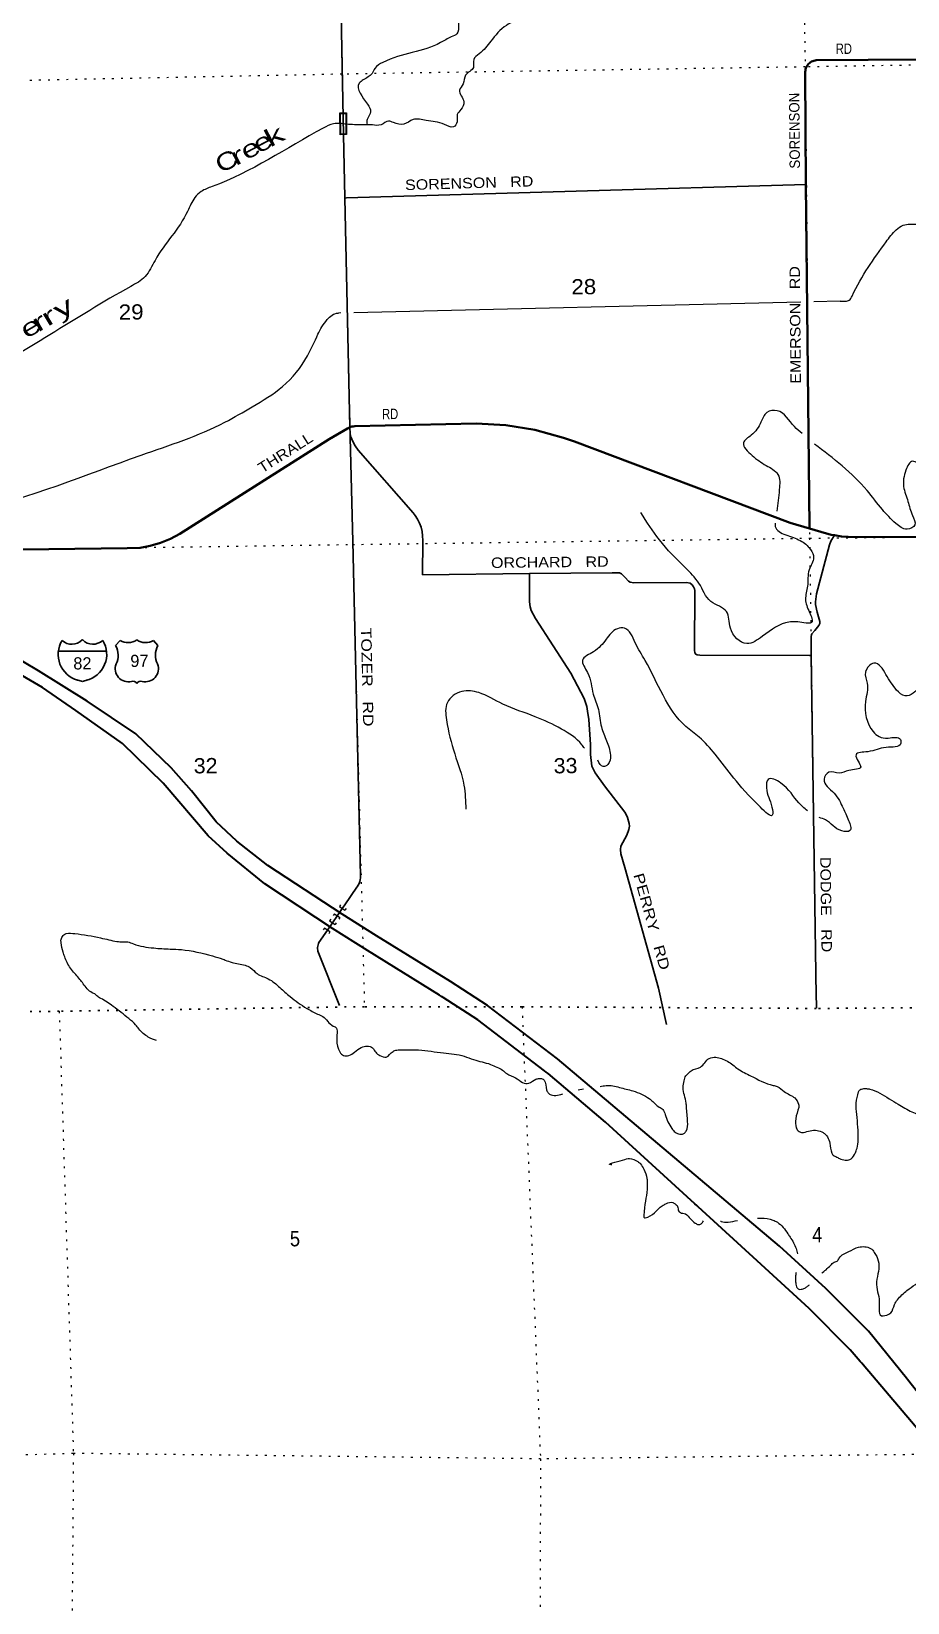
# Model space of a CAD drawing. Header units: feet. Extents: x -6 to 252658, y -374658 to -170635.
# Drawn here: x 128025 to 138104, y -222024 to -203952 of the extents above; entities that cross this region are included whole.
import ezdxf
from ezdxf.enums import TextEntityAlignment as Align

# ---------------------------------------------------------------- set-up
doc = ezdxf.new("R2010")
doc.units = ezdxf.units.FT
doc.header["$LTSCALE"] = 70
doc.linetypes.add('DOTTED', pattern=[1.5, 0.3, -1.2])
doc.linetypes.add('SHORT_DASHED', pattern=[2.7, 1.5, -1.2])
for name, color, linetype, lineweight in [('15', 7, 'Continuous', 25), ('16', 7, 'Continuous', 25), ('18', 7, 'Continuous', 35), ('26', 7, 'Continuous', 40), ('27', 7, 'Continuous', 13), ('29', 7, 'Continuous', 25), ('30', 7, 'Continuous', 13), ('31', 7, 'Continuous', 13), ('39', 7, 'Continuous', 13), ('55', 7, 'Continuous', 13), ('6', 7, 'DOTTED', 25), ('7', 7, 'DOTTED', 13)]:
    doc.layers.add(name, color=color, linetype=linetype, lineweight=lineweight)
doc.layers.add('41', color=7, linetype='Continuous')

msp = doc.modelspace()

# ---------------------------------------------------------------- linework, layer by layer
at = {"layer": '15'}
for p, q in [((128608.54, -210951.09), (128611.44, -210948.18)), ((128614.61, -210950.56), (128611.18, -210948.18)), ((128335.83, -211082.56), (128612.24, -211082.56)), ((128612.24, -211428.14), (128548.35, -211410.18)), ((128611.71, -211428.4), (128675.34, -211409.66))]:
    msp.add_line(p, q, dxfattribs=at)
msp.add_lwpolyline([(128887.6, -211082.56), (128611.71, -211082.56), (128612.24, -211082.56)], dxfattribs=at)
for centre, radius, start, end in [((128638.46, -211117.66), 306.13, 148.44434, 254.43375), ((128489.86, -210835.06), 165.66, 227.34288, 315.81159), ((128733.55, -210835.06), 165.66, 224.1881, 312.69407), ((128584.95, -211117.66), 306.13, 283.08089, 31.62478)]:
    msp.add_arc(centre, radius, start, end, dxfattribs=at)
at = {"layer": '16'}
for p, q in [((128994.1, -211016.6), (129045.41, -210957.84)), ((129237.17, -210951.87), (129236.89, -210952.07)), ((129429.26, -210957.75), (129480.65, -211016.6))]:
    msp.add_line(p, q, dxfattribs=at)
for centre, radius, start, end in [((128801.12, -211127.23), 222.05, 332.97043, 29.75871), ((129136.49, -210800.18), 182.07, 239.97227, 303.45418), ((129338.27, -210800.68), 181.52, 236.33975, 300.08743), ((129338.26, -210800.18), 182.07, 236.54582, 236.59441), ((129673.62, -211127.23), 222.05, 150.24129, 207.02957), ((129140.31, -211282.13), 151.42, 159.09177, 283.81923), ((129334.43, -211282.13), 151.42, 256.18077, 20.90823)]:
    msp.add_arc(centre, radius, start, end, dxfattribs=at)
for centre, major_axis, start_param, end_param in [((129195.65, -211480.95), (-19.56, 51.67), 4.95877769, 6.28318531), ((129279.1, -211480.95), (19.56, 51.67), 0, 1.32637542)]:
    msp.add_ellipse(centre, major_axis=major_axis, ratio=0.929097, start_param=start_param, end_param=end_param, dxfattribs=at)
at = {"layer": '18'}
for points in [[(138349.07, -219767.37), (138103.4, -219456.5), (138092.39, -219441.29), (137655.22, -218901.03), (137163.97, -218409.44), (136628.71, -217926.1), (134077.2, -215770.76), (133271.49, -215155.64), (132846.71, -214881.22), (131996.61, -214354.12), (131601.24, -214106.88), (130744.7, -213546.19), (130389.19, -213265.4), (130149.24, -213045.29), (129865.69, -212687.5), (129633.17, -212423.29), (129224.86, -212032.48), (128664.84, -211655.44), (128107.65, -211305.9), (127658.22, -211041.7), (127285.35, -210799.5), (126672.87, -210188.51), (126449.25, -209929.84)], [(139004.87, -220953.05), (137594.75, -219289.16), (137578.19, -219269.62), (137560.47, -219249.16), (137444.75, -219115.57), (136973.55, -218641.26), (136417.97, -218136.78), (135696.13, -217473.51), (135677.95, -217456.8), (135656.13, -217436.87), (134630.04, -216499.56), (133967.68, -215940.05), (133947.79, -215923.24), (133927.68, -215907.89), (133158.61, -215320.74), (132761.32, -215064.08), (132742.74, -215052.08), (132721.32, -215038.8), (131890.89, -214523.9), (131487.07, -214271.37), (130710.68, -213755.35), (130275.61, -213403.21), (130058.5, -213204.92), (129542.44, -212599.43), (129071.74, -212142.57), (128537.24, -211762.77), (128153.02, -211498.56), (127524.95, -211135.27)]]:
    msp.add_lwpolyline(points, dxfattribs=at)
at = {"layer": '26'}
for points in [[(136974.67, -209670.31), (136974.47, -209650.76), (136934.58, -205712.08), (136926.84, -204428.68), (136926.71, -204415.31), (136928.02, -204401.09), (136930.8, -204387.08), (136935.04, -204373.45), (136940.67, -204360.32), (136947.65, -204347.86), (136955.9, -204336.2), (136965.31, -204325.46), (136975.8, -204315.77), (136987.24, -204307.22), (136999.52, -204299.92), (137012.48, -204293.94), (137026.01, -204289.35), (137039.94, -204286.2), (137054.12, -204284.52), (138249.86, -204274.42)], [(127023.09, -209922.64), (129127.27, -209896.23), (129276.05, -209890.26), (129389.43, -209869.85), (129508.9, -209835.64), (129624.14, -209789.12), (129733.89, -209730.81), (131448.72, -208642.24), (131660.87, -208518.29), (131675.36, -208510.56), (131688.51, -208505.14), (131692.33, -208503.57), (131709.93, -208498.4), (131727.98, -208495.09), (131746.28, -208493.69), (133140.73, -208462.4), (133480.7, -208481.62), (133816.79, -208536.27), (134145.33, -208625.75), (134270.48, -208669.84), (136754.1, -209604.85), (136974.67, -209670.31)], [(142279.95, -209726.2), (142268.38, -209726.37), (139715.8, -209762.63), (139586.35, -209763.16), (138293.18, -209768.49), (137420.34, -209767.31), (137342.84, -209761.31), (137261.95, -209747.97), (137223.85, -209741.69), (137107.56, -209709.75), (136974.67, -209670.31)]]:
    msp.add_lwpolyline(points, dxfattribs=at)
at = {"layer": '29'}
for p, q in [((131721.53, -209821.2), (131691.15, -208622.28)), ((131782.21, -208766.97), (132417.63, -209487.84)), ((132527.06, -209806.02), (132524.68, -210202.68)), ((131721.53, -209821.2), (131812.53, -213664.76)), ((132524.68, -210202.68), (133753.37, -210189.12)), ((131769.35, -213794.32), (131629.28, -213998.59)), ((131544.27, -214122.55), (131487.72, -214205.02)), ((131629.28, -213998.59), (131600.83, -214040.08)), ((131429.62, -214289.76), (131333.12, -214430.49)), ((131320.53, -214533.14), (131570.83, -215156.78))]:
    msp.add_line(p, q, dxfattribs=at)
at = {"layer": '29', "linetype": 'SHORT_DASHED'}
for p, q in [((131600.83, -214040.08), (131544.28, -214122.55)), ((131487.72, -214205.02), (131429.62, -214289.76))]:
    msp.add_line(p, q, dxfattribs=at)
at = {"layer": '29'}
for points in [[(131467.66, -196346.35), (131467.89, -196368.42), (131495.03, -199001.13), (131614.86, -205143.37), (131628.93, -205864.4), (131629.03, -205868.78), (131688.51, -208505.14), (131690.2, -208580.17), (131691.15, -208622.28)], [(136934.58, -205712.08), (131650.18, -205868.16), (131629.03, -205868.78)], [(131782.21, -208766.97), (131749.9, -208719.32), (131722.74, -208668.56), (131701.05, -208615.23), (131696.15, -208599.4), (131690.2, -208580.17)], [(132527.06, -209806.02), (132525.56, -209755.25), (132518.76, -209704.92), (132506.74, -209655.58), (132489.63, -209607.76), (132467.61, -209562), (132440.93, -209518.78), (132417.63, -209487.84)], [(136994.84, -211131.5), (136993.85, -210911.22), (136997.63, -210894.24), (137003.29, -210881.03), (137035.34, -210843.3), (137084.36, -210786.69), (137095.68, -210764.05), (137095.67, -210737.63), (137065.51, -210631.97), (137044.77, -210543.28), (137042.88, -210514.99), (137057.96, -210420.64), (137205.04, -209858.36), (137222.02, -209816.85), (137261.95, -209747.97)], [(134851.74, -213567.09), (134806.58, -213411.29), (134800.92, -213360.35), (134804.68, -213324.49), (134872.56, -213196.19), (134897.09, -213130.15), (134904.63, -213092.41), (134900.86, -213062.22), (134882, -212992.41), (134870.69, -212967.88), (134849.94, -212932.03), (134616.13, -212630.14), (134510.54, -212479.19), (134472.84, -212401.83), (134457.75, -212269.75), (134457.75, -212152.76), (134438.9, -211865.96), (134423.81, -211771.62), (134412.5, -211718.79), (134382.32, -211626.34), (134231.48, -211331.99), (133824.2, -210705.56), (133775.18, -210613.1), (133763.86, -210569.71), (133756.33, -210514.98), (133752.9, -210189.13)], [(133753.37, -210189.12), (134706.29, -210178.61), (134742.02, -210178.24)], [(134742.02, -210178.24), (134791.5, -210181), (134812.24, -210190.44), (134853.72, -210233.84), (134893.32, -210277.23), (134912.18, -210288.55), (134953.66, -210294.21), (135562.69, -210292.33), (135602.29, -210299.88), (135624.92, -210318.74), (135641.89, -210341.39), (135651.31, -210362.14), (135655.08, -210384.78), (135651.31, -211069.71), (135656.97, -211099.9), (135666.4, -211114.99), (135685.25, -211122.54), (135714.99, -211125.28)], [(135714.99, -211125.28), (135714.99, -211125.28), (136974.95, -211131.4), (136994.84, -211131.5)], [(136994.84, -211131.5), (137046.93, -214786.45), (137047.21, -214806.43)], [(134851.74, -213567.09), (135240.14, -214955.91), (135328.96, -215375.7)], [(131812.53, -213664.76), (131811.31, -213687.43), (131807.72, -213709.85), (131801.81, -213731.78), (131793.64, -213752.96), (131783.3, -213773.18), (131770.9, -213792.21), (131769.35, -213794.32)], [(131333.12, -214430.49), (131326.72, -214444.5), (131321.82, -214459.1), (131318.46, -214474.14), (131316.7, -214489.45), (131316.55, -214504.85), (131318.01, -214520.19), (131320.53, -214533.14)], [(137047.21, -214806.43), (137047.75, -214826.45), (137057.48, -215185.06)]]:
    msp.add_lwpolyline(points, dxfattribs=at)
at = {"layer": '31'}
for p, q in [((131648.11, -204889.61), (131651.17, -205139.59)), ((131651.17, -205139.59), (131576.17, -205140.5))]:
    msp.add_line(p, q, dxfattribs=at)
msp.add_lwpolyline([(131576.17, -205140.5), (131573.12, -204890.53), (131648.11, -204889.61)], dxfattribs=at)
msp.add_lwpolyline([(131584.06, -205132.4), (131581.21, -204898.42), (131640.21, -204897.7), (131643.07, -205131.69)], close=True, dxfattribs=at)
at = {"layer": '39'}
for p, q in [((136876.06, -207066.94), (131732.15, -207187.61)), ((137329.41, -207056.3), (137025.4, -207063.43)), ((131585.37, -207191.05), (131555.71, -207191.75)), ((134312.87, -216126.77), (134376.37, -216116.33))]:
    msp.add_line(p, q, dxfattribs=at)
for points in [[(134149.16, -202144.55), (133711.8, -202273.89), (133589.46, -202313.4), (133535.81, -202380.39), (133526.86, -202489.18), (133499.25, -202741.09), (133493.41, -202956.54), (133495.06, -203117.56), (133466.03, -203230.59), (133380.06, -203285.83), (133084.76, -203335.19), (132936.27, -203376.98), (132918.93, -203451.64), (132937.38, -203878.2), (132920.32, -203981.04), (132854.27, -204015.95), (132732.19, -204081.63), (132068.43, -204307.92), (131976.57, -204377.31), (131942.97, -204436.04), (131843.1, -204509.54), (131797.22, -204548.26), (131892.26, -204790.85), (131927.36, -204877.04), (131888, -204964.01), (131886.3, -205023.18)], [(138102.71, -202982.16), (137647.73, -203044.33), (137220.71, -203004.47), (136914.48, -202969.4), (136852.62, -203020.36), (136766.76, -203085.67), (136637.76, -203064.86), (135793.47, -202954.85), (135661, -202988.43), (134909.44, -203090.82), (134275.26, -203061.16), (134106.41, -203079.02), (133986.67, -203176.88), (133883.36, -203306.78), (133862.69, -203449.92), (133780.01, -203629.93), (133658.84, -203784.17), (133488.8, -203882.55), (133309.56, -204065.58), (133176.21, -204209.88), (133112.51, -204276.97), (133109.39, -204365.57), (133019.77, -204457.09), (132992.59, -204553.99), (132951.1, -204628.9), (132998.74, -204761.26), (132965.46, -204852.19), (132923.76, -204906.98), (132922.61, -204991.53), (132878.94, -205050.36), (132776.04, -205023.25), (132566.26, -204975.1), (132415.25, -204966.6), (132309.15, -205020.03), (132190.23, -205001.13), (132133.7, -204983.6), (132047.62, -205026.77), (131947.01, -205027.81), (131832.3, -205026.99), (131651.21, -205020.08)], [(131651.21, -205020.08), (131500.14, -205014.32), (131381.92, -205063.86), (130102.94, -205737.37), (129978.74, -205793.01), (129905, -205862.21), (129822.12, -206022.1), (129447.55, -206585.59), (129332.75, -206771.97), (129166.9, -206886.41), (127318.73, -207982.51), (127238.68, -208025.61), (126909.54, -208248.37), (126710.09, -208504.9)], [(137329.41, -207056.3), (137392.96, -207054.81), (137431.09, -207044.35), (137464.8, -206995.69), (137856.87, -206373.64), (137974.17, -206233.53), (138052.12, -206182.4), (138210.98, -206170.69), (138476.9, -206200.14), (139630.38, -206437.79), (140775.93, -206490.34), (140975.29, -206504.38), (141120.64, -206549.17), (141266.68, -206662.4), (141571.03, -206906.84), (141682.31, -206966.07), (141895.74, -206977.95), (142242.34, -206976.4)], [(127280.7, -209476.8), (127342.98, -209463.87), (129287.36, -208825.68), (130251.41, -208447.31), (130565.52, -208268.93), (130915.29, -208035.82), (131199.46, -207684.63), (131321.67, -207435.77), (131426.61, -207267.61), (131552.61, -207191.82), (131555.71, -207191.75)], [(142192.92, -208841.84), (142164.01, -208809), (142060.28, -208701.37), (142008.45, -208552.95), (141984.15, -208341.84), (141913.03, -208274.13), (141802.26, -208265.21), (141655.13, -208242.58), (141595.28, -208096.26), (141495.67, -207998.65), (141314.89, -208030.72), (141110.26, -208091.22), (141000.9, -208023.91), (140882.81, -208085.52), (140791.75, -208036.14), (140635.45, -207904.9), (140451.92, -207864.53), (140338.95, -207837.52), (140160.08, -207859.51), (139949.02, -207881.82), (139966.49, -208016.51), (139982.08, -208163.3), (139861.5, -208178.64), (139666.49, -208196.76), (139526.43, -208274.71), (139379.19, -208242.01), (139197.63, -208197.6), (139057.61, -208279.57), (139044.55, -208380.35), (139075.72, -208476.65), (138993.02, -208457.38), (138878.47, -208472.65), (138861.27, -208561.4), (138903.37, -208742.14), (138991.79, -209123.68), (139018.26, -209350.88), (138971.02, -209454.03), (138823.6, -209403.22), (138614.11, -209185.97), (138347.01, -209041.79), (138218.97, -208918.32), (138164.42, -208896.74), (138084.96, -208998.21), (138058.73, -209187.7), (138108.77, -209358.29), (138160.74, -209520.8), (138187.99, -209627.21), (138099.95, -209676.43), (137968.49, -209611.36), (137813.92, -209451.93), (137638.61, -209232.32), (137034.54, -208700.48)], [(136892.36, -208576.76), (136802.02, -208498.2), (136604.96, -208315.05), (136486.45, -208336.4), (136417.14, -208445.82), (136305.98, -208595.93), (136216.34, -208685.43), (136314.41, -208829.35), (136476.57, -208944.42), (136612.45, -209047.69), (136628.33, -209222.66), (136601.2, -209469.05)], [(136581.95, -209606.71), (136582.35, -209645.86), (136702.08, -209743.25), (136869.76, -209807.94), (136987.53, -209911.4), (137022.69, -210003.63), (136971.81, -210145.07), (136953.63, -210334.47), (136929, -210483.69), (136976.82, -210634.17), (137000.17, -210752.69), (136911.63, -210753.61), (136738.49, -210745.34), (136434.3, -210909.53), (136254.05, -210993.93), (136065.07, -210814.72), (136020.88, -210625.96), (135842.6, -210509.04), (135704.4, -210299.98), (135544.82, -210119.59), (135249.77, -209800.57), (135035.26, -209486.76)], [(139582.41, -210734.17), (139571.78, -210740.13), (139536.45, -210827.06), (139488.86, -210895.99), (139443.14, -210950.82), (139366.18, -210903.3), (139168.37, -210647.69), (138994.61, -210579.04), (138749.05, -210573.53), (138490.09, -210634.59), (138326.86, -210809.4), (138278.48, -210997.11), (138252.35, -211196.66), (138234.12, -211382.04), (138229.12, -211482.74), (138075.32, -211595.05), (137978.03, -211527.62), (137855.45, -211347.72), (137717.29, -211218.31), (137619.75, -211321.98), (137639.18, -211450.61), (137621.2, -211660.15), (137707.24, -212005.49), (137776.25, -212063.15), (137881.06, -212080.18), (138022.09, -212096.84), (138026.55, -212139.06), (137858.01, -212187.11), (137645.22, -212237.62), (137510.76, -212273.24), (137535.67, -212347.46), (137564.49, -212411.58), (137428.08, -212453.25), (137317.73, -212484.59), (137198.89, -212473.74), (137143.37, -212554.83), (137257.68, -212712.68), (137362.09, -212886.72), (137425.93, -213028.98), (137441.18, -213143.56), (137346.66, -213148.57), (137160.22, -213021.67), (137086.05, -212994.72)], [(136951.32, -212918.52), (136852.35, -212825.58), (136646.77, -212598.23), (136499.44, -212555.47), (136480.31, -212652.29), (136542.96, -212875.08), (136547.93, -212967.63), (136410.16, -212876.46), (135888.73, -212263.88), (135707.66, -212070.49), (135553.46, -211947.29), (135084.86, -211187.21), (134970.08, -210983.08), (134847.65, -210817.27), (134765.19, -210822.15), (134635.64, -210944.27), (134492.21, -211086.66), (134364.43, -211184.61), (134422.23, -211326.93), (134488.71, -211575.54), (134547.3, -211750.38), (134581.55, -211951.32), (134641.55, -212111.74), (134685.5, -212276.34), (134654.41, -212385.37), (134602.49, -212407.96), (134539.61, -212333.1)], [(134388.56, -212197.11), (134358.28, -212156.94), (134120.99, -211976.22), (133821.71, -211834.39), (133447.95, -211689.3), (133170.91, -211557.3), (132975.59, -211545.24), (132809.85, -211669.74), (132799.83, -211871.15), (132894.39, -212262.7), (133000.7, -212621.92), (133021.63, -212897.48)], [(129464.93, -215559.26), (129369.95, -215519.98), (129262.34, -215426.49), (129223.62, -215378.58), (129146.41, -215306.91), (128963.86, -215165.88), (128822.07, -215074.75), (128795.77, -215060.93), (128763.24, -215029.06), (128722.8, -215009.35), (128621.12, -214905.73), (128582.37, -214855.81), (128486.63, -214742.06), (128412.86, -214611.98), (128394.15, -214553.8), (128390, -214541.76), (128366.78, -214435.32), (128366.39, -214397.07), (128392.09, -214352.52), (128408, -214334.24), (128426.05, -214328.02), (128524.66, -214329.01), (128820.98, -214378.27), (129008.54, -214418.6), (129079.02, -214423.91), (129133.37, -214425.36), (129197.98, -214446.83), (129431.9, -214494.73), (129621.18, -214506.86), (129750.04, -214513.58), (130106.97, -214586.37), (130228.08, -214623.37), (130254.34, -214633.16), (130333.1, -214660.52), (130482.35, -214693.2), (130543, -214720.75), (130620.16, -214788.39), (130749.58, -214849.45), (130883.42, -214950.73), (131001.2, -215054.18), (131191.74, -215189.09), (131317.17, -215254.22), (131375.81, -215281.79), (131497.69, -215393.26), (131534.15, -215417.04), (131540.52, -215449.18), (131540.78, -215475.34), (131537.58, -215555.9), (131571.14, -215688.41), (131591.55, -215716.38), (131615.86, -215732.23), (131678.21, -215729.57), (131742.25, -215694.68), (131820.14, -215637.51), (131886.4, -215622.74), (131949, -215644.23), (131985.73, -215694.17), (132034.41, -215731.92), (132107.04, -215749.28), (132184.85, -215684.06), (132228.97, -215669.51), (132291.31, -215664.84), (132323.5, -215664.5), (132478.47, -215666.93), (132766.59, -215702.19), (133004.43, -215739.98), (133111.49, -215779.13), (133305.23, -215833.49), (133380.02, -215866.93), (133442.73, -215898.49), (133493.46, -215940.24), (133594.56, -215987.5), (133675.63, -216043.02), (133746.13, -216050.35), (133828.15, -216003.2), (133870.35, -215996.72), (133910.65, -216002.34), (133922.85, -216014.29), (133952.17, -216126.72), (133970.63, -216160.75), (134003.07, -216184.57), (134037.34, -216190.25), (134113.69, -216179.39), (134138.4, -216172.23)], [(135468.59, -216632.36), (135528.94, -216629.73), (135556.82, -216601.26), (135573.81, -216492.38), (135560.01, -216323.43), (135557.55, -216279.17), (135521.51, -216100.39), (135532.78, -216021.77), (135554.33, -215965.18), (135570.26, -215948.91), (135614.1, -215906.18), (135720.33, -215864.82), (135821.94, -215765.14), (135898.27, -215752.27), (135962.82, -215767.7), (136031.55, -215797.18), (136153.2, -215886.51), (136298.89, -215965.52), (136559.61, -216075.54), (136604, -216087.16), (136683.09, -216146.73), (136806.59, -216219.93), (136849.56, -216289.94), (136853.88, -216318.08), (136851.97, -216328.16), (136817.09, -216459.37), (136824.2, -216563.97), (136834.5, -216588.02), (136885.09, -216615.67), (136965.43, -216600.75), (137116.45, -216609.25), (137146.83, -216629.06), (137181.43, -216666.95), (137208.35, -216741.15), (137233.67, -216855.63), (137241.88, -216871.65), (137278.33, -216893.41), (137320.83, -216917.13), (137387.41, -216934.56), (137439.67, -216927.98), (137493.42, -216871.06), (137513.08, -216826.57), (137522.86, -216798.28), (137535.95, -216701.53), (137518.88, -216409.82), (137513.52, -216279.03), (137540.37, -216149.92), (137546.26, -216135.77), (137574.24, -216117.37), (137630.54, -216112.76), (137670.85, -216118.38), (137891.32, -216228.82), (137996.59, -216290.13), (138154.48, -216381.09), (138225.23, -216412.57), (138312.37, -216472.05), (138403.27, -216505.33), (138417.51, -216521.29), (138433.67, -216527.16), (138525.21, -216622.83), (138521.51, -216655.08), (138532.03, -216699.26), (138556.69, -216749.32), (138674.23, -216830.64), (138727.04, -216878.4), (138775.58, -216902.06), (138791.68, -216901.89), (138839.74, -216879.25), (138936.99, -216747.4), (139004.81, -216688.32), (139028.75, -216667.94), (139076.44, -216609.07), (139271.98, -216446), (139352.11, -216410.95), (139512.46, -216348.9), (139713.34, -216314.61), (139866.02, -216288.88), (139940.49, -216290.12), (140007.01, -216301.51), (140047.33, -216309.14), (140223.21, -216387.84), (140237.41, -216394.51), (140247.54, -216405.7), (140294.11, -216433.4), (140403.27, -216534.82)], [(134566.39, -216087.36), (134635.85, -216077.36), (134712.33, -216078.58), (134791.01, -216097.89), (134944.36, -216138.58), (135132.42, -216227.21), (135150.67, -216241.11), (135246.1, -216324.67), (135288.65, -216352.41), (135315.4, -216410.51), (135391.5, -216570.76), (135432.19, -216614.62), (135468.59, -216632.36)], [(134691.42, -216984.64), (134703.51, -216986.52), (134689.43, -216986.67), (134823.72, -216934.95), (134906.04, -216915.98), (135000.97, -216951.23), (135033.46, -216979.08), (135068.28, -217039.11), (135105.59, -217145.41), (135108.1, -217193.69), (135106.87, -217270.2), (135069.71, -217572.53), (135076.02, -217598.64), (135086.08, -217598.53), (135281.86, -217459.62), (135323.89, -217437.04), (135404.23, -217422.12), (135416.39, -217430.04), (135459.05, -217469.86), (135469.61, -217518.06), (135489.94, -217537.98), (135548.45, -217553.48), (135605.37, -217609.25), (135662.22, -217658.99), (135698.62, -217676.73), (135728.7, -217666.35), (135755.86, -217634.5)], [(135953.45, -217637.27), (135959.85, -217639.8), (136038.4, -217647.04), (136146.31, -217627.9)], [(136379.08, -217601.92), (136420.27, -217600.81), (136555.33, -217623.57), (136605.9, -217649.21), (136725.97, -217780.82), (136752.54, -217820.81), (136822.31, -217952.94), (136839.48, -218014.01)], [(137119.35, -218233.11), (137126.97, -218227.57), (137228.64, -218133.92), (137270.58, -218103.29), (137292.66, -218097.03), (137318.44, -218060.53), (137426.35, -217986.94), (137540.53, -217935.43), (137610.91, -217930.68), (137645.18, -217936.36), (137703.9, -217971.99), (137720.25, -217995.97), (137736.59, -218019.96), (137771.8, -218118.23), (137772.48, -218184.65), (137751.57, -218303.63), (137752.8, -218424.4), (137778.08, -218534.85), (137804.16, -218723.8), (137886.49, -218706.84), (137910.47, -218690.49), (137953.77, -218595.43), (137987.42, -218540.73), (138097.02, -218434.92), (138194.91, -218365.47), (138337.09, -218297.57), (138439.58, -218284.43), (138485.8, -218277.91), (138634.28, -218236.11), (138786.44, -218160.05), (139054.48, -218002.28), (139096.61, -217989.76), (139241.48, -217988.26), (139493.2, -218005.78), (139781.36, -218045.07), (139866.34, -218090.49), (139913.16, -218142.34), (140067.13, -218243.41), (140087.52, -218269.36), (140110.33, -218335.55), (140114.54, -218353.63), (140120.72, -218367.65), (140109.49, -218450.3), (140084.03, -218519.01), (139925.31, -218740.07), (139822.18, -218888.08), (139721.24, -219052.18)], [(136820.62, -218225.81), (136816.39, -218264.3), (136816.39, -218333.36), (136827.9, -218390.92), (136846.32, -218416.24), (136878.55, -218420.84), (136922.29, -218407.03), (136952.21, -218386.31), (136969.5, -218374.14), (136972.64, -218369.98)], [(125536.41, -221430.5), (125840.39, -221747.51), (126001.65, -222040.7), (126179.08, -222270.35), (126337.45, -222604.88), (126460.36, -223014.25), (126566.75, -223381.52), (126696.38, -223659.98), (127154.45, -224571.14), (127327.05, -224919.61), (127486.4, -225153.48), (127718.69, -225434.9), (128031, -225671.21), (128386.78, -225828.56), (128678.25, -225797.36), (129151.54, -225639.47), (129388.88, -225431.68), (129654.2, -225205.49), (129874.13, -225066.33), (130164.55, -224932.48), (130554.61, -224900.26), (130846.55, -224915.35), (131064.76, -225001.66), (131337.24, -225081.37), (131604.09, -225201.39), (131863.43, -225373.83), (132078.25, -225717.84), (132210.92, -226096.92), (132240.35, -226416.68), (132228.2, -226606.02), (132237.31, -226905.86), (132133.63, -227196.81), (131675.98, -227900.05), (131486.69, -228097.08), (131270.53, -228261.55), (130916.65, -228423.24), (130443.38, -228583.14), (130390.76, -228607.49)], [(127044.8, -228742.28), (126878.11, -228440.93), (126766.5, -228152.22), (126739.14, -227838.48), (126808.79, -227566.01), (127013.63, -227328.37), (127239.68, -227197.19), (127482.59, -227140.33), (127758.97, -227207.92), (127988.1, -227378.66), (129037.59, -228269.6), (129246.34, -228414.38), (129486.52, -228484.36), (129907.51, -228524.28), (130218.95, -228478.78), (130604.2, -228370.12), (130922.79, -228235.97), (131309.02, -228026.64), (131536.24, -227812.93), (131854.98, -227300.34), (131984.11, -226940.69), (132033.05, -226610.06), (132018.5, -226171.38), (131871.5, -225768.29), (131669.33, -225480.52), (131368.19, -225352.8), (130949.56, -225149.8), (130521.72, -225029.43), (130318.91, -225071.79), (129915.24, -225262.31), (129628.67, -225484.72), (129389.14, -225651.54), (129085.21, -225843.47), (128615.42, -225951), (128293.03, -225910.05), (127886.62, -225721.02), (127551.66, -225434.62), (127139.72, -224901.42), (126865.09, -224415.11), (126621.36, -223801.67), (126447.48, -223360.02), (126275.43, -222837.01), (126155.53, -222526.24), (126016.26, -222288.14), (125770.41, -222057.18), (125533.51, -221840.21)]]:
    msp.add_spline(points, degree=3, dxfattribs=at)
at = {"layer": '55'}
for p, q in [((131511.71, -214100.17), (131497.45, -214120.7)), ((131511.71, -214100.17), (131574.31, -214143.2)), ((131574.31, -214143.2), (131560.16, -214163.81)), ((131582.28, -213996.99), (131568.37, -214017.76)), ((131568.37, -214017.76), (131630.66, -214060.59)), ((131644.7, -214039.91), (131630.66, -214060.59)), ((131395.96, -214266.62), (131381.48, -214287)), ((131459.45, -214310.27), (131395.96, -214266.62)), ((131459.45, -214310.27), (131445.25, -214330.84)), ((131469.08, -214161.88), (131454.93, -214182.48)), ((131454.93, -214182.48), (131517.69, -214225.63)), ((131531.84, -214205.02), (131517.69, -214225.63))]:
    msp.add_line(p, q, dxfattribs=at)
at = {"layer": '6'}
msp.add_lwpolyline([(156874.67, -214962.38), (154883.13, -215019.62), (153225.12, -215032.77), (147977.49, -215081.11), (144325.58, -215124.99), (142414.18, -215154.86), (138991.45, -215176.24), (137053.73, -215190.28), (133668.82, -215171.01), (131855.71, -215169.67), (128344.75, -215222.15), (126449.37, -215243.8), (125503.05, -215258.22)], dxfattribs=at)
at = {"layer": '7'}
for p, q in [((131597.26, -204443.76), (131614.86, -205143.37)), ((131613.02, -205144.16), (131719.02, -209853.38)), ((127021.91, -209921.31), (131719.02, -209853.38)), ((131719.02, -209853.38), (131855.71, -215169.67))]:
    msp.add_line(p, q, dxfattribs=at)
for points in [[(131669.41, -182922.94), (131222.29, -188253.24), (131444.78, -193673.9), (131501.15, -198985.56), (131597.26, -204443.76)], [(136696.05, -193587.28), (136821.05, -198920.37), (136927.03, -204360.35), (136976.46, -209780.78), (137053.73, -215190.28)], [(156802.55, -204064.39), (153233.92, -204094.17), (147629.21, -204229.32), (142128.03, -204278.27), (136927.03, -204360.35), (131597.26, -204443.76), (126231.51, -204551.7), (125442.99, -204578.86)], [(131719.02, -209853.38), (136976.46, -209780.78), (142278.38, -209727.85), (147770.95, -209624.64), (153213.17, -209539.48), (156835.3, -209499.99)], [(128344.75, -215222.15), (128507.7, -220307.84), (128467.18, -225590.31)], [(133668.46, -215171.25), (133881.23, -220370.92), (133866.97, -225663.19), (133811.35, -228703.46)], [(144383.9, -220211.76), (139120.69, -220310.59), (133881.23, -220370.92), (128507.7, -220307.84), (125529, -220408.05)]]:
    msp.add_lwpolyline(points, dxfattribs=at)

# ---------------------------------------------------------------- texts
at = {"layer": '15'}
msp.add_text('82', height=140, dxfattribs=at).set_placement((128611.35, -211290.67), align=Align.CENTER)
at = {"layer": '16'}
msp.add_text('97', height=140, dxfattribs=at).set_placement((129267.06, -211262.38), align=Align.CENTER)
at = {"layer": '27'}
for s, rotation, width, p in [('RD', 0.484, 0.8, (137278.72, -204212.62)), ('SORENSON', 90.522, 0.95, (136866.59, -205529.65)), ('EMERSON   RD', 90.522, 1.15, (136877.21, -208004.4)), ('RD', 1.285, 0.8, (132060.24, -208414.64)), ('THRALL', 32.407, 1.15, (130679.67, -209037.17))]:
    msp.add_text(s, height=120, rotation=rotation, dxfattribs=dict(at, width=width)).set_placement(p)
at = {"layer": '30'}
for s, rotation, width, p in [('SORENSON   RD', 1.692, 1.15, (132324.83, -205778.2)), ('ORCHARD   RD', 0.632, 1.15, (133312.73, -210123.98)), ('TOZER   RD', 271.356, 1.25, (131815.01, -210811.99)), ('DODGE   RD', 270.818, 1.15, (137098.85, -213448.05)), ('PERRY   RD', 285.624, 1.25, (134948.53, -213653.28))]:
    msp.add_text(s, height=120, rotation=rotation, dxfattribs=dict(at, width=width)).set_placement(p)
at = {"layer": '41'}
for s, rotation, width, p in [('k', 27.779, 1.6, (130768.92, -205290.2)), ('e', 27.764, 1.4, (130494.57, -205437.24)), ('e', 27.778, 1.4, (130636.66, -205360.8)), ('C', 27.764, 1.3, (130204.38, -205590.09)), ('r', 27.764, 1.6, (130375.18, -205503.4)), ('y', 31.008, 1.6, (128348.45, -207270)), ('e', 30.334, 1.5, (127966.57, -207492.11)), ('r', 30.334, 1.65, (128099.56, -207417.73)), ('r', 31.008, 1.7, (128209.72, -207353.37))]:
    msp.add_text(s, height=200, rotation=rotation, dxfattribs=dict(at, width=width)).set_placement(p)
at = {"layer": '7'}
for s, width, p in [('28', 1.1, (134237.03, -206977.52)), ('29', 1.1, (129029.94, -207268.29)), ('32', 1.05, (129893.38, -212486.85)), ('33', 1.05, (134033.64, -212486.41)), ('5', 0.9, (130999.02, -217926.87)), ('4', 0.9, (137006.96, -217881.51))]:
    msp.add_text(s, height=175, rotation=0.594, dxfattribs=dict(at, width=width)).set_placement(p)

doc.saveas('drawing.dxf')
